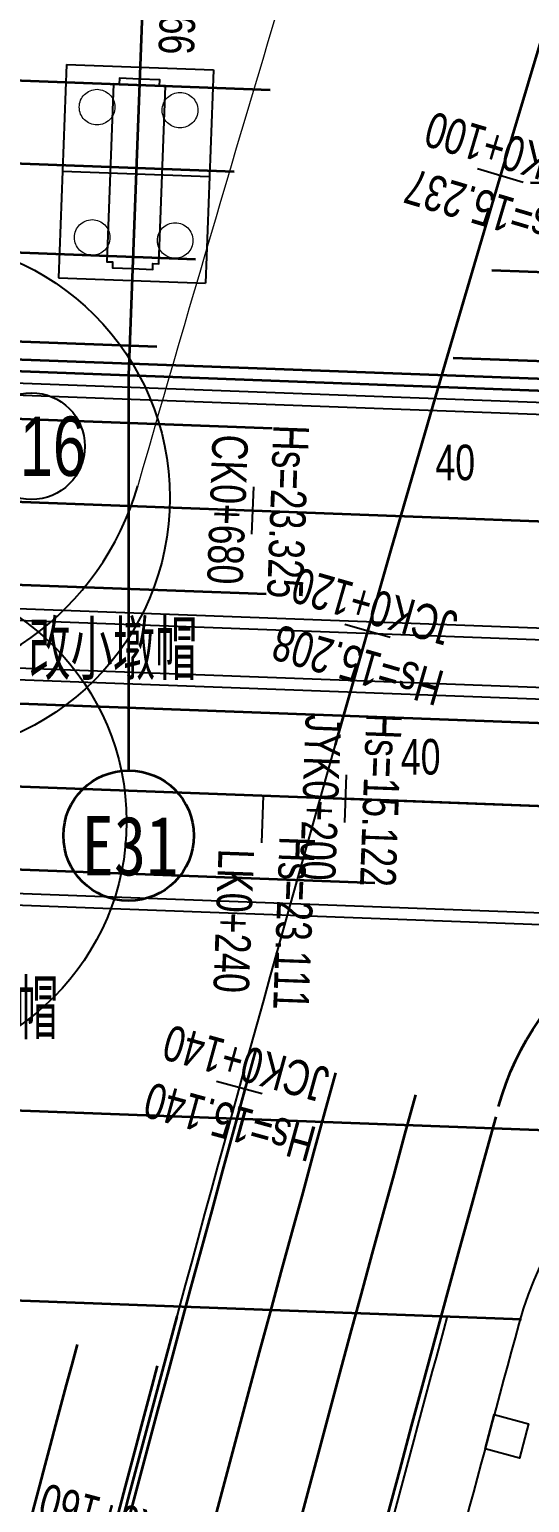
# Model space of a CAD drawing. Extents: x 0 to 558779, y 0 to 2762081.
# Drawn here: x 520097.1 to 520118.2, y 2757570.6 to 2757632.7 of the extents above; entities that cross this region are included whole.
import ezdxf
from ezdxf.enums import TextEntityAlignment as Align

# ---------------------------------------------------------------- set-up
doc = ezdxf.new("R2010")
doc.units = 0
doc.header["$LTSCALE"] = 20
for name, pattern in [('CENTER', [2, 1.25, -0.25, 0.25, -0.25]), ('DASHED', [19.049999999999997, 12.7, -6.349999999999999]), ('HIDDEN', [0.375, 0.25, -0.125])]:
    doc.linetypes.add(name, pattern=pattern)
for name, color, linetype in [('B-标线', 8, 'Continuous'), ('B-标线 地面', 46, 'Continuous'), ('DL-中心线', 10, 'Continuous'), ('DL-人行道边线', 1, 'Continuous'), ('DL-机非护栏', 190, 'FENCELINE1'), ('DL-树池', 110, 'Continuous'), ('DL-非机动车道边线', 6, 'Continuous'), ('FD-斑马线', 243, 'Continuous'), ('L-主桥边线', 240, 'Continuous'), ('L-洛秀互通匝道边线', 140, 'Continuous'), ('L-辅路绿化带', 3, 'Continuous'), ('QL-主线桥墩', 191, 'Continuous'), ('QL-墩号', 6, 'Continuous'), ('QL-桥跨数值', 6, 'Continuous'), ('RD-红线', 230, 'Continuous'), ('XW_C', 7, 'Continuous'), ('XW_JY-江城大道右辅路', 7, 'Continuous'), ('XW_L', 7, 'Continuous'), ('XW_江春路', 7, 'Continuous'), ('主线墩中心线', 6, 'Continuous'), ('主线墩号', 1, 'Continuous'), ('桩号-C', 7, 'Continuous'), ('桩号-JY-江城大道右辅路', 7, 'Continuous'), ('桩号-L', 7, 'Continuous'), ('桩号-江春路', 7, 'Continuous'), ('点划线', 6, 'CENTER'), ('粗实线', 1, 'Continuous'), ('设计高-2022', 7, 'Continuous'), ('设计高-C', 7, 'Continuous'), ('设计高-JY-江城大道右辅路', 7, 'Continuous'), ('设计高-L', 7, 'Continuous'), ('设计高-地面高-C', 7, 'Continuous'), ('设计高-地面高-JY-江城大道右辅路', 7, 'Continuous'), ('设计高-地面高-L', 7, 'Continuous'), ('设计高-地面高-江春路', 7, 'Continuous'), ('设计高-江春路', 7, 'Continuous')]:
    doc.layers.add(name, color=color, linetype=linetype)
doc.layers.add('偏心', color=4, linetype='Continuous', plot=False)
doc.layers.add('细虚线', color=2, linetype='DASHED', lineweight=15)
doc.styles.get("Standard").update_dxf_attribs({"font": 'fsdb_e.shx', "width": 0.7, "bigfont": 'hzdx.shx'})
doc.styles.add('仿宋', font='simfang_0.ttf', dxfattribs={"width": 0.8})
doc.linetypes.add('FENCELINE1', pattern='A,6.349999999999999,-2.54,[133,ltypeshp.shx,S=2.54,R=0,X=-2.54,Y=0],-2.54,25.4', length=36.83)

# ---------------------------------------------------------------- blocks, each defined once
blk = doc.blocks.new('shuchi02')
at = {"layer": 'DL-树池', "color": 3}
blk.add_lwpolyline([(-0.75, 0), (0.75, 0), (0.75, -1.5), (-0.75, -1.5)], close=True, dxfattribs=at)
blk = doc.blocks.new('30m花瓶墩')
at = {"layer": '点划线', "ltscale": 0.3}
for p, q in [((0, 3.099999999998544), (0, -3.099999999998544)), ((4.499999999683495, 0), (-4.499999999683495, 0))]:
    blk.add_line(p, q, dxfattribs=at)
at = {"layer": '粗实线'}
for p, q in [((-4.499999999683495, 3.099999999998544), (-4.499999999683495, -3.099999999998544)), ((4.499999999683495, 3.099999999998544), (-4.499999999683495, 3.099999999998544)), ((4.499999999683495, 3.099999999998544), (4.499999999683495, -3.099999999998544)), ((4.499999999683495, -3.099999999998544), (-4.499999999683495, -3.099999999998544))]:
    blk.add_line(p, q, dxfattribs=at)
at = {"layer": '粗实线', "color": 4}
blk.add_lwpolyline([(3.638e-12, 1.099999999998544), (-3.749999999683495, 1.099999999998544), (-3.749999999683495, 0.8499999999985448), (-3.999999999683495, 0.8499999999985448), (-3.999999999683495, 0), (-3.999999999683495, -0.8499999999985448), (-3.749999999683495, -0.8499999999985448), (-3.749999999683495, -1.099999999998544), (3.638e-12, -1.099999999998544), (3.749999999683495, -1.099999999998544), (3.749999999683495, -0.8499999999985448), (3.999999999683495, -0.8499999999985448), (3.999999999683495, 0), (3.999999999683495, 0.8499999999985448), (3.749999999683495, 0.8499999999985448), (3.749999999683495, 1.099999999998544)], close=True, dxfattribs=at)
at = {"layer": '细虚线', "ltscale": 5}
for centre in [(-2.749999999683495, 1.75), (2.749999999683495, 1.75), (-2.749999999683495, -1.75), (2.749999999683495, -1.75)]:
    blk.add_circle(centre, 0.75, dxfattribs=at)
blk = doc.blocks.new('主线桥墩10.09')
at = {"layer": 'L-主桥边线', "lineweight": 35, "ltscale": 2, "flags": 128}
blk.add_lwpolyline([(2356.237745670893, -354.8033129773103), (3416.421099782805, -394.3038038150407)], dxfattribs=at)
at = {"layer": '主线墩中心线', "linetype": 'CENTER', "lineweight": 35}
blk.add_line((3081.0731679452, -364.7975584501402), (3080.440218236181, -381.7857712684199), dxfattribs=at)
at = {"layer": '主线墩号', "lineweight": 35}
blk.add_line((3080.440218236181, -381.7857712684199), (3080.440218236181, -398.4473150535487), dxfattribs=at)
blk.add_circle((3080.440218236181, -401.1973150535487), 2.75, dxfattribs=at)
at = {"layer": '主线墩号', "rotation": 87.86625112163902}
blk.add_blockref('30m花瓶墩', (3080.756693090545, -373.2916648625396), dxfattribs=at)
blk.add_blockref('30m花瓶墩', (3080.756693090545, -373.2916648625396), dxfattribs=at)
at = {"layer": '主线墩号', "lineweight": 35, "style": '仿宋', "width": 0.8}
blk.add_text('E31', height=2.5, dxfattribs=at).set_placement((3080.500846746727, -401.6228785687125), align=Align.MIDDLE_CENTER)

msp = doc.modelspace()

# ---------------------------------------------------------------- hatches: boundary and pattern name
at = {"layer": 'FD-斑马线', "lineweight": 35}
h = msp.add_hatch(dxfattribs=at)
h.set_pattern_fill('ANGLE', color=8, scale=0.2, style=0)
h.set_pattern_definition([(0, (74.08683371386724, -58.39357602130622), (0, 1.397), [1.016, -0.381]), (90, (74.08683371386724, -58.39357602130622), (-1.397, 1e-16), [1.016, -0.381])])
edge = h.paths.add_edge_path()
edge.add_arc((520350.4648238958, 2762672.089343665), 5003.749995594475, 267.1176568050989, 267.2117504192942)
edge.add_line((520107.0577550916, 2757674.263114466), (520087.1061908141, 2757604.881690553))
edge.add_line((520087.1061908141, 2757604.881690553), (520078.8702393399, 2757605.18858065))
edge.add_line((520078.8702393399, 2757605.18858065), (520098.851937787, 2757674.674795926))

# ---------------------------------------------------------------- linework, layer by layer
at = {"layer": 'B-标线', "linetype": 'HIDDEN', "lineweight": 35, "ltscale": 5}
for p, q in [((519932.4772340774, 2757622.398377213), (520355.4842262813, 2757606.637911105)), ((519932.2166077269, 2757615.40323076), (520355.2235999308, 2757599.642764652))]:
    msp.add_line(p, q, dxfattribs=at)
at = {"layer": 'B-标线', "linetype": 'HIDDEN', "lineweight": 35, "ltscale": 5, "flags": 128}
for points in [[(516322.4375430929, 2758316.933269886), (516956.1708864162, 2758023.087492492, 0.079368608178051), (517564.8234081885, 2757850.856308758), (518947.7994459439, 2757687.805594135, 0.0200316140230398), (519307.5468970618, 2757659.942024764), (521003.5519569056, 2757596.751981205)], [(516320.9652511935, 2758313.757997211), (516954.6985945168, 2758019.912219817, 0.0793686081780398), (517564.4136019879, 2757847.380383144), (518947.3896397434, 2757684.329668521, 0.0200316140230388), (519307.4165838865, 2757656.444451538), (521003.4216295536, 2757593.254408507)], [(516319.387795587, 2758310.355919344), (516953.1211389103, 2758016.51014195, 0.0793686081780306), (517563.9745239159, 2757843.656177128), (518946.9505616714, 2757680.605462505, 0.0200316140230382), (519307.2769626272, 2757652.697051652), (521003.2819931051, 2757589.507009187)], [(516317.8103399805, 2758306.953841478), (516951.5436833039, 2758013.108064084, 0.0793686081780214), (517563.535445844, 2757839.931971113), (518946.5114835995, 2757676.88125649, 0.0200316140230376), (519307.1373413681, 2757648.949651766), (521003.1423566565, 2757585.759609868)], [(519984.445322653, 2757610.92497162, 0.0171796000512992), (520056.1537247283, 2757605.782091454), (520291.5731462018, 2757597.010794805, 0.0321222913534214), (520393.7720630445, 2757599.76894998, -0.0258673849492339), (520466.4575254668, 2757602.640123616), (520590.997313582, 2757601.115379635)], [(520086.6966426049, 2757597.639261336), (520291.3125198513, 2757590.015648351, 0.032122291353415), (520394.4096067103, 2757592.798043434, -0.0258673849492321), (520466.3718307006, 2757595.640648178), (520710.8784443249, 2757592.647147121)]]:
    msp.add_lwpolyline(points, format="xyb", dxfattribs=at)
at = {"layer": 'B-标线', "lineweight": 35, "ltscale": 5, "flags": 128}
msp.add_lwpolyline([(519867.7176153545, 2757617.806345132, -0.0225047773809039), (519961.8705134512, 2757610.04543168, 0.022504777379082), (520056.0234115529, 2757602.284518227), (520291.4428330265, 2757593.513221578, 0.0321222913534788), (520394.0908348774, 2757596.283496706, -0.0258673849487167), (520466.4146780838, 2757599.140385897), (520710.9212917081, 2757596.14688484)], format="xyb", dxfattribs=at)
at = {"layer": 'B-标线 地面', "linetype": 'HIDDEN', "lineweight": 35, "ltscale": 10, "flags": 128}
for points in [[(520116.8958847251, 2757587.273617074, -0.3476096526495916), (520128.9083642295, 2757596.066112327), (520156.1608236266, 2757595.050735583)], [(520106.6546115413, 2757589.634210142, 0.0034950988884138), (520099.395997115, 2757562.635979208), (520098.6137305087, 2757559.643074046)], [(520110.0281505111, 2757588.701882507, 0.0034950988884153), (520102.7822402426, 2757561.750904364), (520101.9999736487, 2757558.757999249)], [(520113.4016894808, 2757587.769554872, 0.0034950988884168), (520106.1684833704, 2757560.865829519), (520105.3862167889, 2757557.872924452)], [(520116.7752284504, 2757586.837227236, 0.0038838748413662), (520108.7747869944, 2757556.987241424, 0.0038838748413662)], [(520099.1308354473, 2757577.244114708, 0.0017550122959243), (520095.526004929, 2757563.647493164), (520094.7437383487, 2757560.6545881)], [(520102.5107819479, 2757576.335290384, 0.0017550122959218), (520098.9122480789, 2757562.762418404), (520098.1299814888, 2757559.769513303)]]:
    msp.add_lwpolyline(points, format="xyb", dxfattribs=at)
at = {"layer": 'DL-中心线', "linetype": 'CENTER', "lineweight": 35, "ltscale": 5, "flags": 128}
for points in [[(520147.5693174648, 2757721.723745681), (520136.9703090459, 2757689.95753612, 0.0165993515683811), (520099.1541225587, 2757562.699198659), (520098.3718559986, 2757559.706293675)], [(519426.9146450599, 2757632.56340059, 0.0177543984594408), (519533.4038394017, 2757631.684383075, -0.0161243157737869), (519597.8835335538, 2757631.362297478), (520355.3539131061, 2757603.140337878)], [(519867.7176153545, 2757617.806345132, -0.0225047773809039), (519961.8705134512, 2757610.04543168, 0.022504777379082), (520056.0234115529, 2757602.284518227), (520291.4428330265, 2757593.513221578, 0.0321222913534788), (520394.0908348774, 2757596.283496706, -0.0258673849487167), (520466.4146780838, 2757599.140385897), (520710.9212917081, 2757596.14688484)], [(519911.253359993, 2757616.543433014), (519975.9630890099, 2757608.381167298, 0.0220618322544836), (520046.2932048212, 2757602.646630376), (520289.4666039942, 2757593.586434714, 0.0273255705095944), (520365.9095449571, 2757594.916416254, -0.027325570512216), (520442.3524859337, 2757596.246397795), (520701.5360419313, 2757586.589693)]]:
    msp.add_lwpolyline(points, format="xyb", dxfattribs=at)
at = {"layer": 'DL-人行道边线', "flags": 128}
msp.add_lwpolyline([(520123.2604461424, 2757581.196487534, 0.0030270895178843), (520117.0528362808, 2757558.02094609), (520116.2705697388, 2757555.028041175)], format="xyb", dxfattribs=at)
at = {"layer": 'DL-机非护栏', "ltscale": 0.2, "flags": 128}
msp.add_lwpolyline([(520114.7303787143, 2757578.429025667, 0.0024079691399075), (520109.7966010071, 2757559.917535043), (520109.0143344388, 2757556.924630027)], format="xyb", dxfattribs=at)
at = {"layer": 'DL-非机动车道边线'}
for centre, radius, start, end in [((520132.2278132387, 2757574.177344609), 15, 87.86625112139761, 164.7861332078546), ((522034.151001601, 2757056.94193423), 1986.00083310635, 164.7861332077271, 165.3520858025304)]:
    msp.add_arc(centre, radius, start, end, dxfattribs=at)
at = {"layer": 'FD-斑马线', "lineweight": 35}
for p, q in [((520082.7125220157, 2757587.624136316), (520123.1539322865, 2757586.121576876)), ((520087.4567227908, 2757579.442350595), (520117.8591598821, 2757578.312778987))]:
    msp.add_line(p, q, dxfattribs=at)
at = {"layer": 'L-主桥边线', "lineweight": 35, "ltscale": 2}
msp.add_line((519377.7279837597, 2757645.068706359), (520437.2808943189, 2757605.591704694), dxfattribs=at)
at = {"layer": 'L-主桥边线', "lineweight": 35, "ltscale": 2, "flags": 128}
msp.add_lwpolyline([(519377.7465999276, 2757645.568359677), (520437.2995104883, 2757606.091358012)], dxfattribs=at)
at = {"layer": 'L-洛秀互通匝道边线', "flags": 128}
for points in [[(519427.1333722492, 2757637.558614141, 0.0177543984594394), (519533.2676026099, 2757636.682526684, -0.0161243157737887), (519598.0696952328, 2757636.35883066), (520329.6715341172, 2757609.100685526)], [(519427.1114995303, 2757637.059092786, 0.0177543984594525), (519533.2812262891, 2757636.182712324, -0.0161243157737782), (519598.0510790648, 2757635.859177341), (520329.6529179493, 2757608.601032208)], [(519998.4985220108, 2757611.032676166, 0.0138382628033491), (520056.209573232, 2757607.281051408), (520291.6289947054, 2757598.509754759, 0.0321222913526661), (520393.6354465447, 2757601.262715668, -0.01550648617442), (520437.2740489324, 2757603.892655979, -0.01550648617442)], [(519998.4522928996, 2757610.534817883, 0.0138382628028665), (520056.190957064, 2757606.781398091), (520291.6103785375, 2757598.010101441, 0.0321222913534343), (520393.680985378, 2757600.764793772, -0.0155064861760441), (520437.2886384036, 2757603.392868877, -0.0155064861760441)], [(520086.6594102691, 2757596.6399547), (520291.2752875154, 2757589.016341715, 0.0321222913536139), (520394.5006843768, 2757591.802199641, -0.0155064861765735), (520437.55124886, 2757594.396701041, -0.0155064861765735)], [(520086.6407941013, 2757596.140301382), (520291.2566713475, 2757588.516688397, 0.0321222913543723), (520394.5462232101, 2757591.304277745, -0.0155064861777192), (520437.5658383299, 2757593.896913938, -0.0155064861777192)]]:
    msp.add_lwpolyline(points, format="xyb", dxfattribs=at)
for points in [[(519998.5430762902, 2757611.931334123), (520329.3178269273, 2757599.607272481)], [(519998.5244601223, 2757611.431680806), (520330.3288823609, 2757599.069255485)]]:
    msp.add_lwpolyline(points, dxfattribs=at)
at = {"layer": 'L-辅路绿化带', "lineweight": 0, "flags": 128}
msp.add_lwpolyline([(520116.10175402, 2757661.269194197, 0.0062088890906943), (520101.6861815981, 2757613.452557062)], format="xyb", dxfattribs=at)
at = {"layer": 'L-辅路绿化带'}
msp.add_arc((520090.1548199539, 2757616.773354953), 12, 267.8662511206697, 343.9346742990319, dxfattribs=at)
at = {"layer": 'QL-墩号'}
msp.add_circle((520097.2062809404, 2757615.117958877), 2.25, dxfattribs=at)
at = {"layer": 'RD-红线'}
msp.add_lwpolyline([(520123.2736755566, 2757581.202768024, 0.0030631301259174), (520116.9905673079, 2757557.751740127), (520109.2988924567, 2757528.323362659)], format="xyb", dxfattribs=at)
at = {"layer": 'XW_C', "color": 4}
msp.add_line((519597.8835335538, 2757631.362297478), (520355.3539131061, 2757603.140337878), dxfattribs=at)
msp.add_line((519597.8835335538, 2757631.362297478), (520355.3539131061, 2757603.140337878), dxfattribs=at)
at = {"layer": 'XW_JY-江城大道右辅路', "color": 4}
msp.add_line((520046.2932048212, 2757602.646630376), (520289.4666039942, 2757593.586434714), dxfattribs=at)
msp.add_line((520046.2932048212, 2757602.646630376), (520289.4666039942, 2757593.586434714), dxfattribs=at)
at = {"layer": 'XW_L', "color": 4}
msp.add_line((520056.0234115529, 2757602.284518227), (520291.4428330265, 2757593.513221578), dxfattribs=at)
msp.add_line((520056.0234115529, 2757602.284518227), (520291.4428330265, 2757593.513221578), dxfattribs=at)
at = {"layer": 'XW_江春路', "color": 2}
msp.add_arc((522034.1502025815, 2757056.942171722), 2000, 161.5481447923156, 165.3520865907003, dxfattribs=at)
msp.add_arc((522034.1502025815, 2757056.942171722), 2000, 161.5481447923156, 165.3520865907003, dxfattribs=at)
at = {"layer": '偏心'}
for centre, radius in [((520092.1337263207, 2757612.947440144), 10.9066263258482), ((520090.7519319536, 2757599.2884149), 10.46191475434135)]:
    msp.add_circle(centre, radius, dxfattribs=at)
at = {"layer": '设计高-地面高-C'}
msp.add_line((520106.5609743085, 2757613.410601144), (520106.4865096368, 2757611.411987871), dxfattribs=at)
at = {"layer": '设计高-地面高-JY-江城大道右辅路'}
msp.add_line((520110.4770389033, 2757601.255952068), (520110.4025742318, 2757599.257338795), dxfattribs=at)
at = {"layer": '设计高-地面高-L'}
msp.add_line((520106.9798300892, 2757600.385975361), (520106.9053654176, 2757598.387362089), dxfattribs=at)
at = {"layer": '设计高-地面高-江春路'}
for p, q in [((520117.9301627496, 2757626.241529659), (520116.0129841205, 2757626.811113809)), ((520112.3330742565, 2757607.051183898), (520110.410295739, 2757607.601568102)), ((520106.9281658749, 2757587.805827695), (520104.9999797451, 2757588.336956915))]:
    msp.add_line(p, q, dxfattribs=at)

# ---------------------------------------------------------------- block references
at = {"layer": 'DL-树池', "rotation": 74.92203436633437}
msp.add_blockref('shuchi02', (520116.5227309996, 2757573.566677046), dxfattribs=at)
at = {"layer": 'QL-主线桥墩'}
msp.add_blockref('主线桥墩10.09', (517020.8597945361, 2757999.895508508), dxfattribs=at)

# ---------------------------------------------------------------- texts
at = {"layer": 'QL-墩号', "width": 0.75}
msp.add_text('C16', height=2.5, dxfattribs=at).set_placement((520097.2062809404, 2757615.117958877), align=Align.MIDDLE_CENTER)
at = {"layer": 'QL-桥跨数值', "lineweight": 35, "width": 0.75}
for p in [(520115.0702839509, 2757613.233736238), (520115.0702839509, 2757613.233736238), (520113.6141130413, 2757600.822414491)]:
    msp.add_text('40', height=1.5, dxfattribs=at).set_placement(p, align=Align.BOTTOM_CENTER)
at = {"layer": '偏心', "width": 0.75}
for p in [(520100.6377583286, 2757606.508025005), (520094.7810045961, 2757591.36274019)]:
    msp.add_text('改小墩帽', height=2.5, dxfattribs=at).set_placement(p, align=Align.MIDDLE_CENTER)
at = {"layer": '桩号-C', "width": 0.75}
msp.add_text('CK0+680', height=1.5, rotation=267.8662511206456, dxfattribs=at).set_placement((520106.2239499818, 2757612.422464209), align=Align.TOP_CENTER)
at = {"layer": '桩号-JY-江城大道右辅路', "width": 0.75}
msp.add_text('JYK0+200', height=1.5, rotation=267.8662511206456, dxfattribs=at).set_placement((520110.1400145767, 2757600.267815132), align=Align.TOP_CENTER)
at = {"layer": '桩号-L', "width": 0.75}
msp.add_text('LK0+240', height=1.5, rotation=267.8662511207766, dxfattribs=at).set_placement((520106.4815432082, 2757595.069591558), align=Align.TOP_CENTER)
at = {"layer": '桩号-江春路', "width": 0.75}
for s, rotation, p in [('JCK0+100', 163.4535796897537, (520117.0570110575, 2757626.813898528)), ('JCK0+120', 164.0265374642949, (520111.4542426285, 2757607.614792778)), ('JCK0+140', 164.5994952779507, (520106.043742193, 2757588.360620224)), ('JCK0+160', 165.1724530630595, (520100.8260507969, 2757569.053306269))]:
    msp.add_text(s, height=1.5, rotation=rotation, dxfattribs=at).set_placement(p, align=Align.TOP_CENTER)
at = {"layer": '设计高-2022', "width": 0.75}
msp.add_text('Hs=24.266', height=1.5, rotation=267.8662511206456, dxfattribs=at).set_placement((520102.2420625561, 2757635.336607015), align=Align.BOTTOM_CENTER)
at = {"layer": '设计高-C', "width": 0.75}
msp.add_text('Hs=23.325', height=1.5, rotation=267.8662511206456, dxfattribs=at).set_placement((520106.8235339634, 2757612.400124807), align=Align.BOTTOM_CENTER)
at = {"layer": '设计高-JY-江城大道右辅路', "width": 0.75}
msp.add_text('Hs=15.122', height=1.5, rotation=267.8662511206456, dxfattribs=at).set_placement((520110.7395985585, 2757600.24547573), align=Align.BOTTOM_CENTER)
at = {"layer": '设计高-L', "width": 0.75}
msp.add_text('Hs=23.111', height=1.5, rotation=267.8662511207766, dxfattribs=at).set_placement((520107.0811271899, 2757595.047252156), align=Align.BOTTOM_CENTER)
at = {"layer": '设计高-江春路', "width": 0.75}
for s, rotation, p in [('Hs=15.237', 163.4535796897537, (520116.8861358125, 2757626.238744939)), ('Hs=15.208', 164.0265374642949, (520111.289127367, 2757607.037959222)), ('Hs=15.140', 164.5994952779507, (520105.8844034269, 2757587.782164385))]:
    msp.add_text(s, height=1.5, rotation=rotation, dxfattribs=at).set_placement(p, align=Align.BOTTOM_CENTER)

doc.saveas('drawing.dxf')
